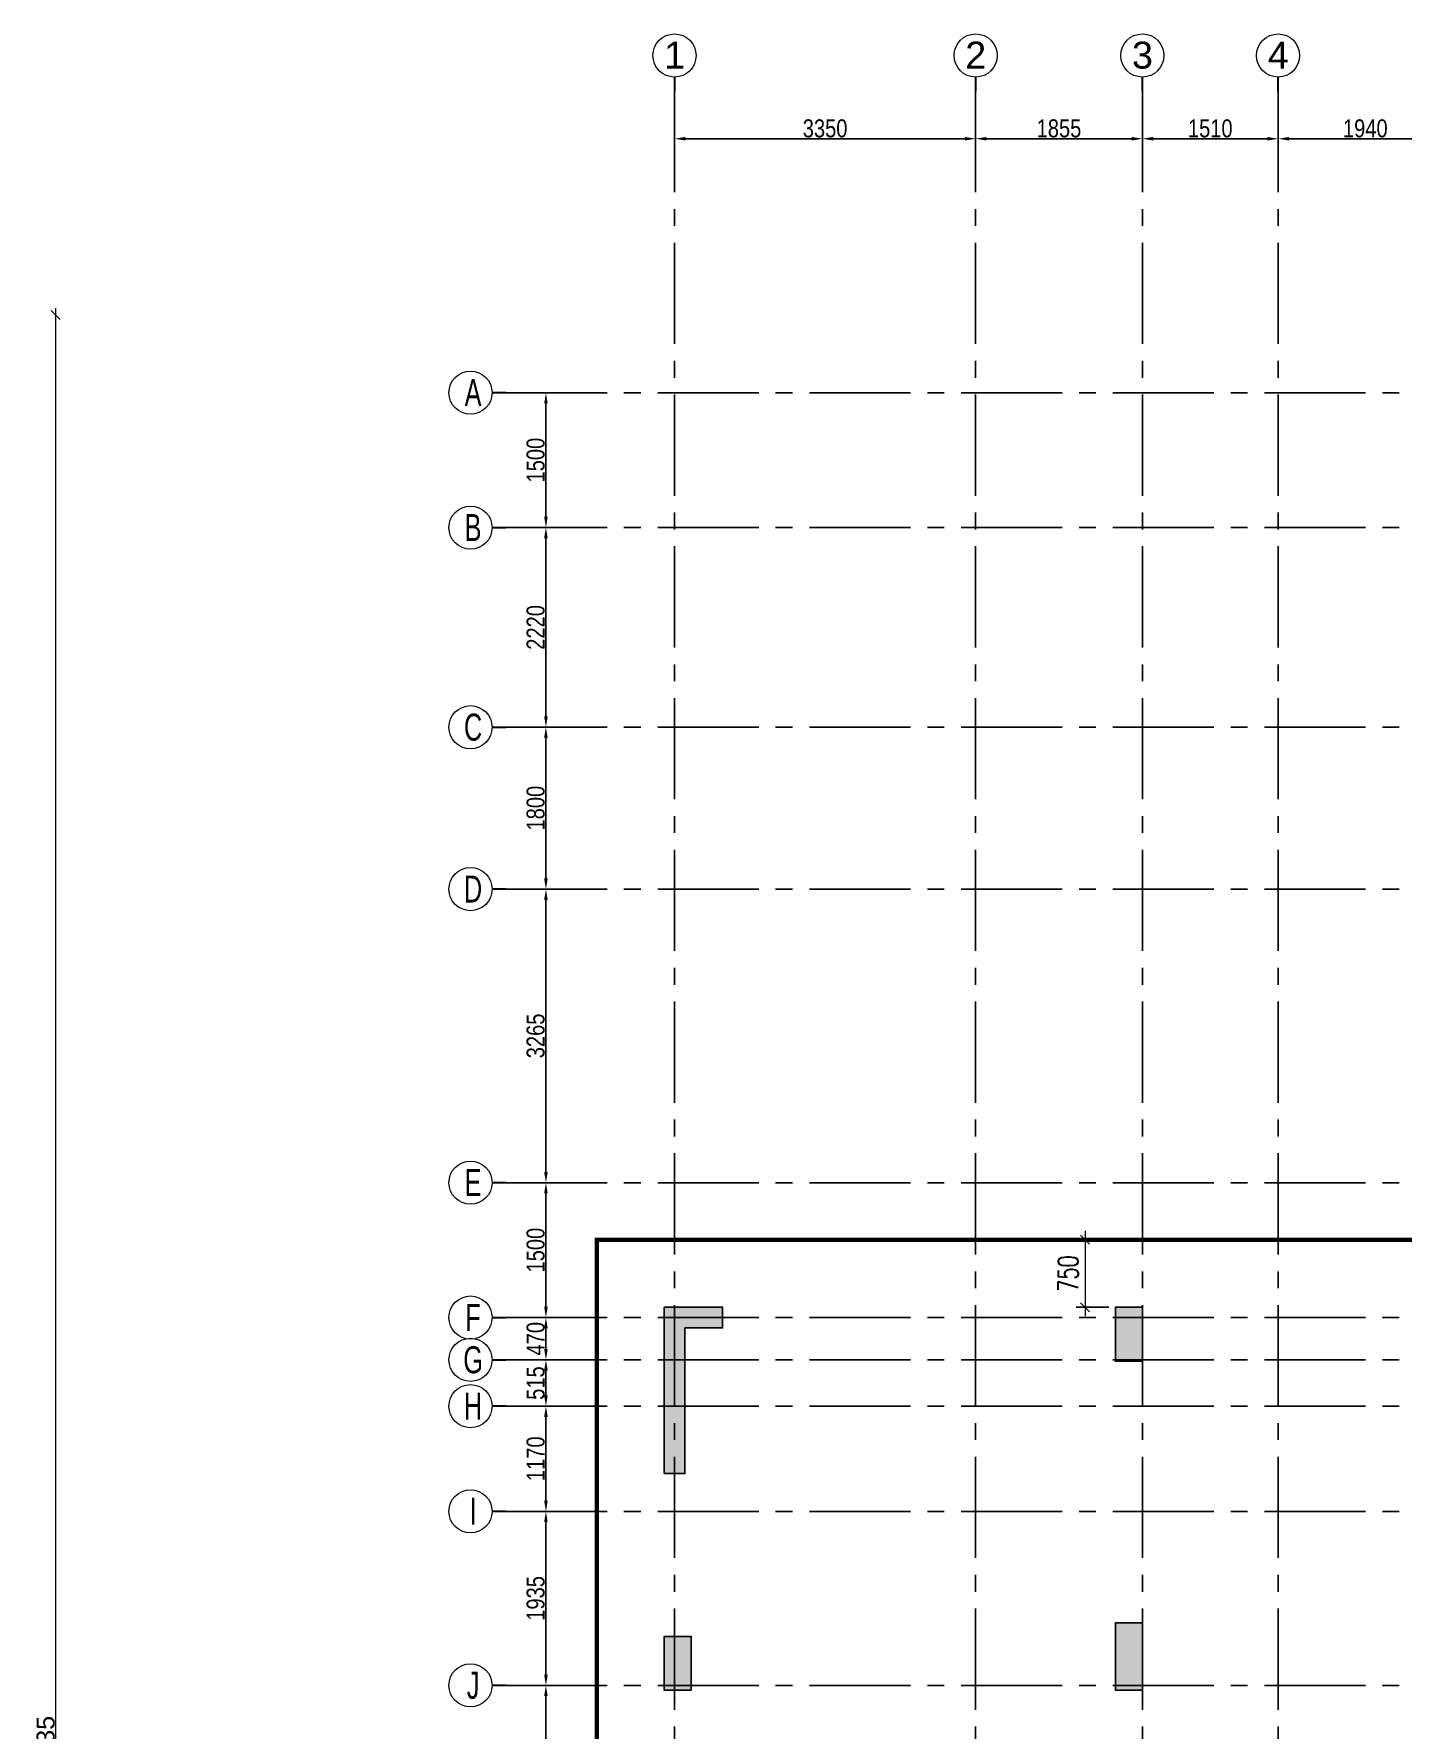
# Model space of a CAD drawing. Header units: millimetres. Extents: x 1123469 to 1883119, y -126924 to 196924.
# Drawn here: x 1358629 to 1373861, y 143177 to 162039 of the extents above; entities that cross this region are included whole.
import ezdxf
from ezdxf.enums import TextEntityAlignment as Align

# ---------------------------------------------------------------- set-up
doc = ezdxf.new("R2010")
doc.units = ezdxf.units.MM
doc.header["$LTSCALE"] = 500
doc.header["$MEASUREMENT"] = 0
doc.header["$PDMODE"] = 34
doc.linetypes.add('CONTINOUS', pattern=[0])
doc.linetypes.add('Site$0$CENTER2', pattern=[1.125, 0.75, -0.125, 0.125, -0.125])
doc.layers.get('Defpoints').update_dxf_attribs({"lineweight": 0})
for name, color, linetype in [('COL. DIM', 3, 'Continuous'), ('GLASS', 5, 'Continuous'), ('GRID', 7, 'Continuous'), ('GRID DIM', 7, 'Continuous'), ('TOWER AREA COLUMN.', 6, 'Continuous')]:
    doc.layers.add(name, color=color, linetype=linetype)
for name, color, linetype, lineweight in [('CUT OUT', 1, 'Continuous', 13), ('dim-M', 1, 'Continuous', 15), ('FOOTING', 1, 'Continuous', 15), ('GRID NO.', 7, 'Continuous', 20), ('S - SUNK', 251, 'Continuous', 0), ('TOWER COL HATCH', 253, 'Continuous', 20)]:
    doc.layers.add(name, color=color, linetype=linetype, lineweight=lineweight)
doc.styles.add('2MM', font='romans.shx', dxfattribs={"width": 0.7})
doc.styles.add('3mm', font='arial.ttf')
doc.styles.add('D50', font='arial.ttf', dxfattribs={"width": 0.8})
doc.dimstyles.new('INNER DIM', dxfattribs={"dimtxt": 200, "dimasz": 120, "dimexe": 25, "dimexo": 25, "dimgap": 12, "dimtad": 1, "dimdec": 0, "dimrnd": 5, "dimzin": 0, "dimdsep": 46, "dimtxsty": 'D50', "dimcen": 0.09, "dimdle": 25, "dimclrt": 6, "dimadec": 0, "dimazin": 0, "dimtfac": 1, "dimtdec": 0, "dimtofl": 0, "dimtmove": 1, "dimatfit": 3, "dimfxl": 75, "dimtolj": 1, "dimtzin": 0, "dimarcsym": 0})
doc.dimstyles.new('PARAMVEER', dxfattribs={"dimtxt": 200, "dimasz": 100, "dimexe": 0, "dimexo": 25, "dimgap": 10, "dimtad": 1, "dimdec": 0, "dimrnd": 5, "dimzin": 0, "dimdsep": 46, "dimtxsty": '3mm', "dimblk": 'OBLIQUE', "dimcen": 0.09, "dimdle": 75, "dimclrd": 1, "dimclre": 1, "dimclrt": 3, "dimadec": 0, "dimazin": 0, "dimtfac": 1, "dimtdec": 0, "dimtmove": 1, "dimatfit": 3, "dimfxl": 100, "dimtolj": 1, "dimtzin": 0, "dimlwd": 18, "dimlwe": 5, "dimarcsym": 0})
doc.dimstyles.new('RAJESH', dxfattribs={"dimtxt": 200, "dimasz": 180, "dimexe": 100, "dimexo": 250, "dimgap": 50, "dimtad": 2, "dimdec": 0, "dimzin": 1, "dimdsep": 46, "dimtxsty": '2MM', "dimblk": 'OBLIQUE', "dimcen": 0, "dimdle": 100, "dimclrd": 1, "dimclre": 1, "dimclrt": 3, "dimadec": 0, "dimazin": 0, "dimtfac": 1, "dimtdec": 0, "dimtix": 1, "dimtmove": 2, "dimatfit": 3, "dimfxl": 1, "dimtolj": 1, "dimlwd": -1, "dimarcsym": 0})

# ---------------------------------------------------------------- blocks, each defined once
blk = doc.blocks.new('GRID MARK')
at = {"layer": 'GRID NO.', "const_width": 50}
blk.add_lwpolyline([(0, -541), (0, -891)], dxfattribs=at)
at = {"layer": 'GRID NO.'}
blk.add_circle((0, 0), 541, dxfattribs=at)
at = {"layer": 'GRID NO.', "style": 'D50', "width": 0.8}
blk.add_attdef('Y1', text='', height=500, dxfattribs=at).set_placement((-33, -267), align=Align.CENTER)
blk = doc.blocks.new('*D7')
at = {"layer": 'Defpoints', "color": 0, "linetype": 'Continuous', "transparency": 16777216}
for p in [(1365756, 258449), (1369106, 258449), (1369106, 258393)]:
    blk.add_point(p, dxfattribs=at)
at = {"layer": 'GRID DIM', "color": 0, "linetype": 'Continuous', "lineweight": -2, "transparency": 16777216}
for p, q in [((1365756, 258424), (1365756, 258368)), ((1369106, 258424), (1369106, 258368))]:
    blk.add_line(p, q, dxfattribs=at)
at = {"layer": 'GRID DIM', "linetype": 'Continuous', "lineweight": -2, "transparency": 16777216}
blk.add_line((1365876, 258393), (1368986, 258393), dxfattribs=at)
at = {"layer": 'GRID DIM', "linetype": 'Continuous', "transparency": 16777216}
for points in [[(1365876, 258413), (1365876, 258373), (1365756, 258393)], [(1368986, 258413), (1368986, 258373), (1369106, 258393)]]:
    blk.add_solid(points, dxfattribs=at)
at = {"layer": 'GRID DIM', "linetype": 'Continuous', "transparency": 16777216, "insert": (1367431, 258507), "char_height": 200, "attachment_point": 5, "style": 'D50'}
blk.add_mtext('\\A1;3350', dxfattribs=at)
blk = doc.blocks.new('*D8')
at = {"layer": 'Defpoints', "color": 0, "linetype": 'Continuous', "transparency": 16777216}
for p in [(1370961, 258711), (1369106, 258449), (1370961, 258393)]:
    blk.add_point(p, dxfattribs=at)
at = {"layer": 'GRID DIM', "color": 0, "linetype": 'Continuous', "lineweight": -2, "transparency": 16777216}
for p, q in [((1370961, 258686), (1370961, 258368)), ((1369106, 258424), (1369106, 258368))]:
    blk.add_line(p, q, dxfattribs=at)
at = {"layer": 'GRID DIM', "linetype": 'Continuous', "lineweight": -2, "transparency": 16777216}
blk.add_line((1369226, 258393), (1370841, 258393), dxfattribs=at)
at = {"layer": 'GRID DIM', "linetype": 'Continuous', "transparency": 16777216}
for points in [[(1369226, 258413), (1369226, 258373), (1369106, 258393)], [(1370841, 258413), (1370841, 258373), (1370961, 258393)]]:
    blk.add_solid(points, dxfattribs=at)
at = {"layer": 'GRID DIM', "linetype": 'Continuous', "transparency": 16777216, "insert": (1370033, 258507), "char_height": 200, "attachment_point": 5, "style": 'D50'}
blk.add_mtext('\\A1;1855', dxfattribs=at)
blk = doc.blocks.new('*D9')
at = {"layer": 'Defpoints', "color": 0, "linetype": 'Continuous', "transparency": 16777216}
for p in [(1370961, 258711), (1372471, 258711), (1372471, 258393)]:
    blk.add_point(p, dxfattribs=at)
at = {"layer": 'GRID DIM', "color": 0, "linetype": 'Continuous', "lineweight": -2, "transparency": 16777216}
for p, q in [((1370961, 258686), (1370961, 258368)), ((1372471, 258686), (1372471, 258368))]:
    blk.add_line(p, q, dxfattribs=at)
at = {"layer": 'GRID DIM', "linetype": 'Continuous', "lineweight": -2, "transparency": 16777216}
blk.add_line((1371081, 258393), (1372351, 258393), dxfattribs=at)
at = {"layer": 'GRID DIM', "linetype": 'Continuous', "transparency": 16777216}
for points in [[(1371081, 258413), (1371081, 258373), (1370961, 258393)], [(1372351, 258413), (1372351, 258373), (1372471, 258393)]]:
    blk.add_solid(points, dxfattribs=at)
at = {"layer": 'GRID DIM', "linetype": 'Continuous', "transparency": 16777216, "insert": (1371716, 258507), "char_height": 200, "attachment_point": 5, "style": 'D50'}
blk.add_mtext('\\A1;1510', dxfattribs=at)
blk = doc.blocks.new('*D10')
at = {"layer": 'Defpoints', "color": 0, "linetype": 'Continuous', "transparency": 16777216}
for p in [(1372471, 258711), (1374411, 258711), (1374411, 258393)]:
    blk.add_point(p, dxfattribs=at)
at = {"layer": 'GRID DIM', "color": 0, "linetype": 'Continuous', "lineweight": -2, "transparency": 16777216}
for p, q in [((1372471, 258686), (1372471, 258368)), ((1374411, 258686), (1374411, 258368))]:
    blk.add_line(p, q, dxfattribs=at)
at = {"layer": 'GRID DIM', "linetype": 'Continuous', "lineweight": -2, "transparency": 16777216}
blk.add_line((1372591, 258393), (1374291, 258393), dxfattribs=at)
at = {"layer": 'GRID DIM', "linetype": 'Continuous', "transparency": 16777216}
for points in [[(1372591, 258413), (1372591, 258373), (1372471, 258393)], [(1374291, 258413), (1374291, 258373), (1374411, 258393)]]:
    blk.add_solid(points, dxfattribs=at)
at = {"layer": 'GRID DIM', "linetype": 'Continuous', "transparency": 16777216, "insert": (1373441, 258507), "char_height": 200, "attachment_point": 5, "style": 'D50'}
blk.add_mtext('\\A1;1940', dxfattribs=at)
blk = doc.blocks.new('*D49')
at = {"layer": 'Defpoints', "color": 0, "linetype": 'Continuous', "transparency": 16777216}
for p in [(1364325, 255569), (1364325, 254069), (1364325, 254069)]:
    blk.add_point(p, dxfattribs=at)
at = {"layer": 'GRID DIM', "linetype": 'Continuous', "lineweight": -2, "transparency": 16777216}
blk.add_line((1364325, 255449), (1364325, 254189), dxfattribs=at)
at = {"layer": 'GRID DIM', "color": 0, "linetype": 'Continuous', "lineweight": -2, "transparency": 16777216}
for p, q in [((1364350, 255569), (1364350, 255569)), ((1364350, 254069), (1364350, 254069))]:
    blk.add_line(p, q, dxfattribs=at)
at = {"layer": 'GRID DIM', "linetype": 'Continuous', "transparency": 16777216}
for points in [[(1364305, 255449), (1364345, 255449), (1364325, 255569)], [(1364305, 254189), (1364345, 254189), (1364325, 254069)]]:
    blk.add_solid(points, dxfattribs=at)
at = {"layer": 'GRID DIM', "linetype": 'Continuous', "transparency": 16777216, "insert": (1364211, 254819), "char_height": 200, "attachment_point": 5, "rotation": 90, "style": 'D50'}
blk.add_mtext('\\A1;1500', dxfattribs=at)
blk = doc.blocks.new('*D50')
at = {"layer": 'Defpoints', "color": 0, "linetype": 'Continuous', "transparency": 16777216}
for p in [(1364325, 254069), (1364325, 251849), (1364433, 251849)]:
    blk.add_point(p, dxfattribs=at)
at = {"layer": 'GRID DIM', "color": 0, "linetype": 'Continuous', "lineweight": -2, "transparency": 16777216}
for p, q in [((1364350, 254069), (1364350, 254069)), ((1364408, 251849), (1364300, 251849))]:
    blk.add_line(p, q, dxfattribs=at)
at = {"layer": 'GRID DIM', "linetype": 'Continuous', "lineweight": -2, "transparency": 16777216}
blk.add_line((1364325, 253949), (1364325, 251969), dxfattribs=at)
at = {"layer": 'GRID DIM', "linetype": 'Continuous', "transparency": 16777216}
for points in [[(1364305, 253949), (1364345, 253949), (1364325, 254069)], [(1364305, 251969), (1364345, 251969), (1364325, 251849)]]:
    blk.add_solid(points, dxfattribs=at)
at = {"layer": 'GRID DIM', "linetype": 'Continuous', "transparency": 16777216, "insert": (1364211, 252959), "char_height": 200, "attachment_point": 5, "rotation": 90, "style": 'D50'}
blk.add_mtext('\\A1;2220', dxfattribs=at)
blk = doc.blocks.new('*D51')
at = {"layer": 'Defpoints', "color": 0, "linetype": 'Continuous', "transparency": 16777216}
for p in [(1364433, 251849), (1364325, 250049), (1364433, 250049)]:
    blk.add_point(p, dxfattribs=at)
at = {"layer": 'GRID DIM', "color": 0, "linetype": 'Continuous', "lineweight": -2, "transparency": 16777216}
for p, q in [((1364408, 251849), (1364300, 251849)), ((1364408, 250049), (1364300, 250049))]:
    blk.add_line(p, q, dxfattribs=at)
at = {"layer": 'GRID DIM', "linetype": 'Continuous', "lineweight": -2, "transparency": 16777216}
blk.add_line((1364325, 251729), (1364325, 250169), dxfattribs=at)
at = {"layer": 'GRID DIM', "linetype": 'Continuous', "transparency": 16777216}
for points in [[(1364305, 251729), (1364345, 251729), (1364325, 251849)], [(1364305, 250169), (1364345, 250169), (1364325, 250049)]]:
    blk.add_solid(points, dxfattribs=at)
at = {"layer": 'GRID DIM', "linetype": 'Continuous', "transparency": 16777216, "insert": (1364211, 250949), "char_height": 200, "attachment_point": 5, "rotation": 90, "style": 'D50'}
blk.add_mtext('\\A1;1800', dxfattribs=at)
blk = doc.blocks.new('*D52')
at = {"layer": 'Defpoints', "color": 0, "linetype": 'Continuous', "transparency": 16777216}
for p in [(1364433, 250049), (1364325, 246784), (1364433, 246784)]:
    blk.add_point(p, dxfattribs=at)
at = {"layer": 'GRID DIM', "color": 0, "linetype": 'Continuous', "lineweight": -2, "transparency": 16777216}
for p, q in [((1364408, 250049), (1364300, 250049)), ((1364408, 246784), (1364300, 246784))]:
    blk.add_line(p, q, dxfattribs=at)
at = {"layer": 'GRID DIM', "linetype": 'Continuous', "lineweight": -2, "transparency": 16777216}
blk.add_line((1364325, 249929), (1364325, 246904), dxfattribs=at)
at = {"layer": 'GRID DIM', "linetype": 'Continuous', "transparency": 16777216}
for points in [[(1364305, 249929), (1364345, 249929), (1364325, 250049)], [(1364305, 246904), (1364345, 246904), (1364325, 246784)]]:
    blk.add_solid(points, dxfattribs=at)
at = {"layer": 'GRID DIM', "linetype": 'Continuous', "transparency": 16777216, "insert": (1364211, 248416), "char_height": 200, "attachment_point": 5, "rotation": 90, "style": 'D50'}
blk.add_mtext('\\A1;3265', dxfattribs=at)
blk = doc.blocks.new('*D53')
at = {"layer": 'Defpoints', "color": 0, "linetype": 'Continuous', "transparency": 16777216}
for p in [(1364433, 246784), (1364325, 245284), (1364703, 245284)]:
    blk.add_point(p, dxfattribs=at)
at = {"layer": 'GRID DIM', "color": 0, "linetype": 'Continuous', "lineweight": -2, "transparency": 16777216}
for p, q in [((1364408, 246784), (1364300, 246784)), ((1364678, 245284), (1364300, 245284))]:
    blk.add_line(p, q, dxfattribs=at)
at = {"layer": 'GRID DIM', "linetype": 'Continuous', "lineweight": -2, "transparency": 16777216}
blk.add_line((1364325, 246664), (1364325, 245404), dxfattribs=at)
at = {"layer": 'GRID DIM', "linetype": 'Continuous', "transparency": 16777216}
for points in [[(1364305, 246664), (1364345, 246664), (1364325, 246784)], [(1364305, 245404), (1364345, 245404), (1364325, 245284)]]:
    blk.add_solid(points, dxfattribs=at)
at = {"layer": 'GRID DIM', "linetype": 'Continuous', "transparency": 16777216, "insert": (1364211, 246034), "char_height": 200, "attachment_point": 5, "rotation": 90, "style": 'D50'}
blk.add_mtext('\\A1;1500', dxfattribs=at)
blk = doc.blocks.new('*D54')
at = {"layer": 'Defpoints', "color": 0, "linetype": 'Continuous', "transparency": 16777216}
for p in [(1364703, 245284), (1364325, 244814), (1364613, 244814)]:
    blk.add_point(p, dxfattribs=at)
at = {"layer": 'GRID DIM', "color": 0, "linetype": 'Continuous', "lineweight": -2, "transparency": 16777216}
for p, q in [((1364678, 245284), (1364300, 245284)), ((1364588, 244814), (1364300, 244814))]:
    blk.add_line(p, q, dxfattribs=at)
at = {"layer": 'GRID DIM', "linetype": 'Continuous', "lineweight": -2, "transparency": 16777216}
blk.add_line((1364325, 245164), (1364325, 244934), dxfattribs=at)
at = {"layer": 'GRID DIM', "linetype": 'Continuous', "transparency": 16777216}
for points in [[(1364305, 245164), (1364345, 245164), (1364325, 245284)], [(1364305, 244934), (1364345, 244934), (1364325, 244814)]]:
    blk.add_solid(points, dxfattribs=at)
at = {"layer": 'GRID DIM', "linetype": 'Continuous', "transparency": 16777216, "insert": (1364211, 245049), "char_height": 200, "attachment_point": 5, "rotation": 90, "style": 'D50'}
blk.add_mtext('\\A1;470', dxfattribs=at)
blk = doc.blocks.new('*D55')
at = {"layer": 'Defpoints', "color": 0, "linetype": 'Continuous', "transparency": 16777216}
for p in [(1364613, 244814), (1364325, 244299), (1364613, 244299)]:
    blk.add_point(p, dxfattribs=at)
at = {"layer": 'GRID DIM', "color": 0, "linetype": 'Continuous', "lineweight": -2, "transparency": 16777216}
for p, q in [((1364588, 244814), (1364300, 244814)), ((1364588, 244299), (1364300, 244299))]:
    blk.add_line(p, q, dxfattribs=at)
at = {"layer": 'GRID DIM', "linetype": 'Continuous', "lineweight": -2, "transparency": 16777216}
blk.add_line((1364325, 244694), (1364325, 244419), dxfattribs=at)
at = {"layer": 'GRID DIM', "linetype": 'Continuous', "transparency": 16777216}
for points in [[(1364305, 244694), (1364345, 244694), (1364325, 244814)], [(1364305, 244419), (1364345, 244419), (1364325, 244299)]]:
    blk.add_solid(points, dxfattribs=at)
at = {"layer": 'GRID DIM', "linetype": 'Continuous', "transparency": 16777216, "insert": (1364211, 244556), "char_height": 200, "attachment_point": 5, "rotation": 90, "style": 'D50'}
blk.add_mtext('\\A1;515', dxfattribs=at)
blk = doc.blocks.new('*D56')
at = {"layer": 'Defpoints', "color": 0, "linetype": 'Continuous', "transparency": 16777216}
for p in [(1364613, 244299), (1364325, 243129), (1364613, 243129)]:
    blk.add_point(p, dxfattribs=at)
at = {"layer": 'GRID DIM', "color": 0, "linetype": 'Continuous', "lineweight": -2, "transparency": 16777216}
for p, q in [((1364588, 244299), (1364300, 244299)), ((1364588, 243129), (1364300, 243129))]:
    blk.add_line(p, q, dxfattribs=at)
at = {"layer": 'GRID DIM', "linetype": 'Continuous', "lineweight": -2, "transparency": 16777216}
blk.add_line((1364325, 244179), (1364325, 243249), dxfattribs=at)
at = {"layer": 'GRID DIM', "linetype": 'Continuous', "transparency": 16777216}
for points in [[(1364305, 244179), (1364345, 244179), (1364325, 244299)], [(1364305, 243249), (1364345, 243249), (1364325, 243129)]]:
    blk.add_solid(points, dxfattribs=at)
at = {"layer": 'GRID DIM', "linetype": 'Continuous', "transparency": 16777216, "insert": (1364211, 243714), "char_height": 200, "attachment_point": 5, "rotation": 90, "style": 'D50'}
blk.add_mtext('\\A1;1170', dxfattribs=at)
blk = doc.blocks.new('*D57')
at = {"layer": 'Defpoints', "color": 0, "linetype": 'Continuous', "transparency": 16777216}
for p in [(1364613, 243129), (1364325, 241194), (1364613, 241194)]:
    blk.add_point(p, dxfattribs=at)
at = {"layer": 'GRID DIM', "color": 0, "linetype": 'Continuous', "lineweight": -2, "transparency": 16777216}
for p, q in [((1364588, 243129), (1364300, 243129)), ((1364588, 241194), (1364300, 241194))]:
    blk.add_line(p, q, dxfattribs=at)
at = {"layer": 'GRID DIM', "linetype": 'Continuous', "lineweight": -2, "transparency": 16777216}
blk.add_line((1364325, 243009), (1364325, 241314), dxfattribs=at)
at = {"layer": 'GRID DIM', "linetype": 'Continuous', "transparency": 16777216}
for points in [[(1364305, 243009), (1364345, 243009), (1364325, 243129)], [(1364305, 241314), (1364345, 241314), (1364325, 241194)]]:
    blk.add_solid(points, dxfattribs=at)
at = {"layer": 'GRID DIM', "linetype": 'Continuous', "transparency": 16777216, "insert": (1364211, 242161), "char_height": 200, "attachment_point": 5, "rotation": 90, "style": 'D50'}
blk.add_mtext('\\A1;1935', dxfattribs=at)
blk = doc.blocks.new('*D58')
at = {"layer": 'Defpoints', "color": 0, "linetype": 'Continuous', "transparency": 16777216}
for p in [(1364613, 241194), (1364325, 238539), (1364447, 238539)]:
    blk.add_point(p, dxfattribs=at)
at = {"layer": 'GRID DIM', "color": 0, "linetype": 'Continuous', "lineweight": -2, "transparency": 16777216}
for p, q in [((1364588, 241194), (1364300, 241194)), ((1364422, 238539), (1364300, 238539))]:
    blk.add_line(p, q, dxfattribs=at)
at = {"layer": 'GRID DIM', "linetype": 'Continuous', "lineweight": -2, "transparency": 16777216}
blk.add_line((1364325, 241074), (1364325, 238659), dxfattribs=at)
at = {"layer": 'GRID DIM', "linetype": 'Continuous', "transparency": 16777216}
for points in [[(1364305, 241074), (1364345, 241074), (1364325, 241194)], [(1364305, 238659), (1364345, 238659), (1364325, 238539)]]:
    blk.add_solid(points, dxfattribs=at)
at = {"layer": 'GRID DIM', "linetype": 'Continuous', "transparency": 16777216, "insert": (1364211, 239866), "char_height": 200, "attachment_point": 5, "rotation": 90, "style": 'D50'}
blk.add_mtext('\\A1;2655', dxfattribs=at)
blk = doc.blocks.new('3tgra')
at = {"layer": 'TOWER COL HATCH'}
h = blk.add_hatch(color=253, dxfattribs=at)
h.dxf.hatch_style = 1
h.paths.add_polyline_path([(1365641, 83007), (1365641, 84857), (1366291, 84857), (1366291, 84627), (1365871, 84627), (1365871, 83007)])
h = blk.add_hatch(color=253, dxfattribs=at)
h.dxf.hatch_style = 1
h.paths.add_polyline_path([(1370961, 84257), (1370661, 84257), (1370661, 84857), (1370961, 84857)])
h = blk.add_hatch(color=253, dxfattribs=at)
h.dxf.hatch_style = 1
h.paths.add_polyline_path([(1370961, 80597), (1370661, 80597), (1370661, 81347), (1370961, 81347)])
h = blk.add_hatch(color=253, dxfattribs=at)
h.dxf.hatch_style = 1
h.paths.add_polyline_path([(1365941, 80597), (1365641, 80597), (1365641, 81197), (1365941, 81197)])
at = {"layer": 'TOWER AREA COLUMN.', "color": 4}
blk.add_lwpolyline([(1365641, 83007), (1365641, 84857), (1366291, 84857), (1366291, 84627), (1365871, 84627), (1365871, 83007), (1365641, 83007)], dxfattribs=at)
for points in [[(1370961, 84257), (1370661, 84257), (1370661, 84857), (1370961, 84857)], [(1370961, 80597), (1370661, 80597), (1370661, 81347), (1370961, 81347)], [(1365941, 80597), (1365641, 80597), (1365641, 81197), (1365941, 81197)]]:
    blk.add_lwpolyline(points, close=True, dxfattribs=at)
blk = doc.blocks.new('_Oblique')
at = {"color": 0, "linetype": 'ByBlock', "lineweight": -2}
blk.add_line((-0.5, -0.5), (0.5, 0.5), dxfattribs=at)
blk = doc.blocks.new('*D120')
at = {"layer": 'Defpoints', "color": 0, "ltscale": 100, "transparency": 16777216}
for p in [(1370661, 148629), (1370323, 147879), (1370661, 147879)]:
    blk.add_point(p, dxfattribs=at)
at = {"layer": 'dim-M', "color": 1, "ltscale": 100, "transparency": 16777216}
blk.add_line((1370323, 148729), (1370323, 147779), dxfattribs=at)
at = {"layer": 'dim-M', "color": 1, "lineweight": -2, "ltscale": 100, "transparency": 16777216}
for p, q in [((1370586, 148629), (1370223, 148629)), ((1370586, 147879), (1370223, 147879))]:
    blk.add_line(p, q, dxfattribs=at)
at = {"layer": 'dim-M', "color": 1, "ltscale": 100, "transparency": 16777216, "xscale": 100, "yscale": 100, "zscale": 100}
for p, rotation in [((1370323, 148629), 90), ((1370323, 147879), 270)]:
    blk.add_blockref('_Oblique', p, dxfattribs=dict(at, rotation=rotation))
at = {"layer": 'dim-M', "color": 3, "ltscale": 100, "transparency": 16777216, "insert": (1370135, 148254), "char_height": 225, "attachment_point": 5, "rotation": 90, "style": '2MM'}
blk.add_mtext('\\A1;750', dxfattribs=at)
blk = doc.blocks.new('*D2625')
at = {"layer": 'COL. DIM', "color": 1, "linetype": 'CONTINOUS', "lineweight": 5, "ltscale": 10, "transparency": 16777216}
for p, q in [((1725012, 141907), (1725546, 141907)), ((1724393, 141607), (1725546, 141607))]:
    blk.add_line(p, q, dxfattribs=at)
at = {"layer": 'COL. DIM', "color": 1, "lineweight": 18, "ltscale": 10, "transparency": 16777216}
blk.add_line((1725456, 141997), (1725456, 141517), dxfattribs=at)
at = {"layer": 'Defpoints', "color": 0, "ltscale": 10, "transparency": 16777216}
for p in [(1358872, 158914), (1431761, 158914), (1724947, 141907), (1724328, 141607), (1725456, 141607), (1442851, 126979)]:
    blk.add_point(p, dxfattribs=at)
at = {"layer": 'S - SUNK', "color": 1, "lineweight": 18, "ltscale": 10, "transparency": 16777216}
blk.add_line((1358872, 126904), (1358872, 158989), dxfattribs=at)
at = {"layer": 'S - SUNK', "color": 1, "lineweight": 5, "ltscale": 10, "transparency": 16777216}
for p, q in [((1358872, 158914), (1358872, 158914)), ((1358872, 126979), (1358872, 126979))]:
    blk.add_line(p, q, dxfattribs=at)
at = {"layer": 'COL. DIM', "color": 1, "lineweight": 18, "ltscale": 10, "transparency": 16777216, "xscale": 90, "yscale": 90, "zscale": 90}
for p, rotation in [((1725456, 141907), 90), ((1725456, 141607), 270)]:
    blk.add_blockref('_Oblique', p, dxfattribs=dict(at, rotation=rotation))
at = {"layer": 'S - SUNK', "color": 1, "lineweight": 18, "ltscale": 10, "transparency": 16777216, "xscale": 100, "yscale": 100, "zscale": 100}
for p, rotation in [((1358872, 158914), 90), ((1358872, 126979), 270)]:
    blk.add_blockref('_Oblique', p, dxfattribs=dict(at, rotation=rotation))
at = {"layer": 'COL. DIM', "color": 3, "ltscale": 10, "transparency": 16777216, "insert": (1725308, 141757), "char_height": 200, "attachment_point": 5, "rotation": 90, "style": '3mm'}
blk.add_mtext('\\A1;300', dxfattribs=at)
at = {"layer": 'S - SUNK', "color": 3, "ltscale": 10, "transparency": 16777216, "insert": (1358760, 142947), "char_height": 200, "attachment_point": 5, "rotation": 90, "style": '3mm'}
blk.add_mtext('\\A1;31935', dxfattribs=at)
blk = doc.blocks.new('EEE')
at = {"layer": 'GRID', "color": 16, "linetype": 'Site$0$CENTER2', "ltscale": 3}
for points in [[(1365755.6, 258923.2), (1365755.6, 223711.9)], [(1369105.6, 258923.2), (1369105.6, 223711.9)], [(1370960.6, 258923.2), (1370960.6, 223711.9)], [(1372470.6, 258923.2), (1372470.6, 223711.9)], [(1363880.9, 255568.6), (1442964.5, 255568.6)], [(1363880.9, 254068.6), (1442964.5, 254068.6)], [(1363880.9, 251848.8), (1442964.5, 251848.8)], [(1363880.9, 250048.6), (1442964.5, 250048.6)], [(1363880.9, 246783.6), (1442964.5, 246783.6)], [(1363880.9, 245284), (1442964.5, 245284)], [(1363880.9, 244813.8), (1442964.5, 244813.8)], [(1363880.9, 244299), (1442964.5, 244299)], [(1363880.9, 243128.8), (1442964.5, 243128.8)], [(1363880.9, 241193.8), (1442964.5, 241193.8)]]:
    blk.add_lwpolyline(points, dxfattribs=at)
at = {"layer": 'GRID NO.'}
ref = blk.add_blockref('GRID MARK', (1365755.6, 259318.5), dxfattribs=dict(at, xscale=0.4435200000032785, yscale=0.4435200000032785, zscale=0.4435200000032785))
ref.add_attrib('Y1', '1', dxfattribs={"height": 300, "style": 'D50'}).set_placement((1365756.7, 259172.9), align=Align.CENTER)
ref = blk.add_blockref('GRID MARK', (1369105.6, 259318.5), dxfattribs=dict(at, xscale=0.4435200000032785, yscale=0.4435200000032785, zscale=0.4435200000032785))
ref.add_attrib('Y1', '2', dxfattribs={"height": 300, "style": 'D50'}).set_placement((1369106.7, 259172.9), align=Align.CENTER)
ref = blk.add_blockref('GRID MARK', (1370960.6, 259318.5), dxfattribs=dict(at, xscale=0.4435200000032785, yscale=0.4435200000032785, zscale=0.4435200000032785))
ref.add_attrib('Y1', '3', dxfattribs={"height": 300, "style": 'D50'}).set_placement((1370961.7, 259172.9), align=Align.CENTER)
ref = blk.add_blockref('GRID MARK', (1372470.6, 259318.5), dxfattribs=dict(at, xscale=0.4435200000032785, yscale=0.4435200000032785, zscale=0.4435200000032785))
ref.add_attrib('Y1', '4', dxfattribs={"height": 300, "style": 'D50'}).set_placement((1372471.7, 259172.9), align=Align.CENTER)
ref = blk.add_blockref('GRID MARK', (1363485.6, 255568.6), dxfattribs=dict(at, xscale=0.443520000003279, yscale=0.443520000003279, zscale=0.443520000003279, rotation=90))
ref.add_attrib('Y1', 'A', dxfattribs={"height": 300, "style": 'D50', "width": 0.669886}).set_placement((1363514.6, 255569.7), align=Align.MIDDLE_CENTER)
ref = blk.add_blockref('GRID MARK', (1363485.6, 254068.6), dxfattribs=dict(at, xscale=0.443520000003279, yscale=0.443520000003279, zscale=0.443520000003279, rotation=90))
ref.add_attrib('Y1', 'B', dxfattribs={"height": 300, "style": 'D50', "width": 0.669886}).set_placement((1363514.6, 254069.7), align=Align.MIDDLE_CENTER)
ref = blk.add_blockref('GRID MARK', (1363485.6, 251848.8), dxfattribs=dict(at, xscale=0.443520000003279, yscale=0.443520000003279, zscale=0.443520000003279, rotation=90))
ref.add_attrib('Y1', 'C', dxfattribs={"height": 300, "style": 'D50', "width": 0.669886}).set_placement((1363514.6, 251849.8), align=Align.MIDDLE_CENTER)
ref = blk.add_blockref('GRID MARK', (1363485.6, 250048.6), dxfattribs=dict(at, xscale=0.443520000003279, yscale=0.443520000003279, zscale=0.443520000003279, rotation=90))
ref.add_attrib('Y1', 'D', dxfattribs={"height": 300, "style": 'D50', "width": 0.669886}).set_placement((1363514.6, 250049.7), align=Align.MIDDLE_CENTER)
ref = blk.add_blockref('GRID MARK', (1363485.6, 246783.6), dxfattribs=dict(at, xscale=0.443520000003279, yscale=0.443520000003279, zscale=0.443520000003279, rotation=90))
ref.add_attrib('Y1', 'E', dxfattribs={"height": 300, "style": 'D50', "width": 0.669886}).set_placement((1363514.6, 246784.7), align=Align.MIDDLE_CENTER)
ref = blk.add_blockref('GRID MARK', (1363485.6, 245284), dxfattribs=dict(at, xscale=0.443520000003279, yscale=0.443520000003279, zscale=0.443520000003279, rotation=90))
ref.add_attrib('Y1', 'F', dxfattribs={"height": 300, "style": 'D50', "width": 0.669886}).set_placement((1363514.6, 245285), align=Align.MIDDLE_CENTER)
ref = blk.add_blockref('GRID MARK', (1363485.6, 244813.8), dxfattribs=dict(at, xscale=0.443520000003279, yscale=0.443520000003279, zscale=0.443520000003279, rotation=90))
ref.add_attrib('Y1', 'G', dxfattribs={"height": 300, "style": 'D50', "width": 0.669886}).set_placement((1363514.6, 244814.8), align=Align.MIDDLE_CENTER)
ref = blk.add_blockref('GRID MARK', (1363485.6, 244299), dxfattribs=dict(at, xscale=0.443520000003279, yscale=0.443520000003279, zscale=0.443520000003279, rotation=90))
ref.add_attrib('Y1', 'H', dxfattribs={"height": 300, "style": 'D50', "width": 0.669886}).set_placement((1363514.6, 244300), align=Align.MIDDLE_CENTER)
ref = blk.add_blockref('GRID MARK', (1363485.6, 243128.8), dxfattribs=dict(at, xscale=0.443520000003279, yscale=0.443520000003279, zscale=0.443520000003279, rotation=90))
ref.add_attrib('Y1', 'I', dxfattribs={"height": 300, "style": 'D50', "width": 0.669886}).set_placement((1363514.6, 243129.8), align=Align.MIDDLE_CENTER)
ref = blk.add_blockref('GRID MARK', (1363485.6, 241193.8), dxfattribs=dict(at, xscale=0.443520000003279, yscale=0.443520000003279, zscale=0.443520000003279, rotation=90))
ref.add_attrib('Y1', 'J', dxfattribs={"height": 300, "style": 'D50', "width": 0.669886}).set_placement((1363514.6, 241194.8), align=Align.MIDDLE_CENTER)
at = {"layer": 'GRID DIM', "color": 0, "linetype": 'Continuous'}
for base, p1, p2, picture, middle in [((1369105.6, 258393.3), (1365755.6, 258449.4), (1369105.6, 258449.4), '*D7', (1367430.6, 258507.5)), ((1370960.6, 258393.3), (1369105.6, 258449.4), (1370960.6, 258710.6), '*D8', (1370033.1, 258507.4)), ((1372470.6, 258393.3), (1370960.6, 258710.6), (1372470.6, 258710.6), '*D9', (1371715.6, 258507.4)), ((1374410.6, 258393.3), (1372470.6, 258710.6), (1374410.6, 258710.6), '*D10', (1373440.6, 258507.4))]:
    dim = blk.add_linear_dim(base=base, p1=p1, p2=p2, dimstyle='INNER DIM', override={"dimclrd": 256, "dimclrt": 256}, dxfattribs=at)
    dim.commit()
    dim.dimension.update_dxf_attribs({"geometry": picture, "text_midpoint": middle})
for base, p1, p2, picture, middle in [((1364325, 254068.6), (1364325, 255568.6), (1364325, 254068.6), '*D49', (1364210.9, 254818.6)), ((1364325, 251848.8), (1364325, 254068.6), (1364432.8, 251848.8), '*D50', (1364210.9, 252958.7)), ((1364325, 250048.6), (1364432.8, 251848.8), (1364432.8, 250048.6), '*D51', (1364210.9, 250948.7)), ((1364325, 246783.6), (1364432.8, 250048.6), (1364432.8, 246783.6), '*D52', (1364210.8, 248416.1)), ((1364325, 245284), (1364432.8, 246783.6), (1364702.9, 245284), '*D53', (1364210.9, 246033.8)), ((1364325, 244813.8), (1364702.9, 245284), (1364612.7, 244813.8), '*D54', (1364210.9, 245048.9)), ((1364325, 244299), (1364612.7, 244813.8), (1364612.7, 244299), '*D55', (1364210.9, 244556.4)), ((1364325, 243128.8), (1364612.7, 244299), (1364612.7, 243128.8), '*D56', (1364210.9, 243713.9)), ((1364325, 241193.8), (1364612.7, 243128.8), (1364612.7, 241193.8), '*D57', (1364210.8, 242161.3)), ((1364325, 238538.8), (1364612.7, 241193.8), (1364447.2, 238538.8), '*D58', (1364210.9, 239866.3))]:
    dim = blk.add_linear_dim(base=base, p1=p1, p2=p2, angle=90, dimstyle='INNER DIM', override={"dimclrd": 256, "dimclrt": 256}, dxfattribs=at)
    dim.commit()
    dim.dimension.update_dxf_attribs({"geometry": picture, "text_midpoint": middle})

msp = doc.modelspace()

# ---------------------------------------------------------------- linework, layer by layer
at = {"layer": 'FOOTING', "color": 3, "ltscale": 10, "const_width": 50}
msp.add_lwpolyline([(1390780.6, 126979.3), (1382225.6, 126979.3), (1382225.6, 126464.3), (1373445.6, 126464.3), (1373445.6, 126979.3), (1364890.6, 126979.3), (1364890.6, 148629.4), (1375980.6, 148629.4), (1375980.6, 158914.1), (1384855.6, 158914.1), (1384855.6, 157414.1), (1388805.6, 157414.1), (1388805.6, 156599.2), (1390500.6, 156599.2)], dxfattribs=at)

# ---------------------------------------------------------------- block references
at = {"layer": 'CUT OUT', "color": 4}
msp.add_blockref('3tgra', (0, 63022.5), dxfattribs=at)
at = {"layer": 'GLASS', "color": 4}
msp.add_blockref('EEE', (0, -97519.6), dxfattribs=at)

# ---------------------------------------------------------------- dimensions: what is measured, and where the dimension line sits
at = {"layer": 'COL. DIM', "color": 6, "ltscale": 10}
dim = msp.add_linear_dim(base=(1725455.6, 141607.5), p1=(1724947.2, 141907.5), p2=(1724328.3, 141607.5), angle=90, dimstyle='PARAMVEER', override={"dimasz": 90, "dimexe": 90, "dimexo": 65, "dimgap": 45, "dimpost": '\\X', "dimdle": 90, "dimfxl": 0.18, "dimarcsym": 1}, dxfattribs=at)
dim.commit()
dim.dimension.update_dxf_attribs({"geometry": '*D2625', "text_midpoint": (1725455.6, 141757.5), "dimtype": 160})
at = {"layer": 'dim-M', "ltscale": 100}
dim = msp.add_linear_dim(base=(1370322.5, 147879.4), p1=(1370660.6, 148629.4), p2=(1370660.6, 147879.4), angle=90, dimstyle='RAJESH', override={"dimtxt": 225, "dimasz": 100, "dimexo": 75, "dimgap": 75, "dimtmove": 1}, dxfattribs=at)
dim.commit()
dim.dimension.update_dxf_attribs({"geometry": '*D120', "text_midpoint": (1370135, 148254.4)})
at = {"layer": 'S - SUNK', "color": 4, "ltscale": 10}
dim = msp.add_linear_dim(base=(1358872.1, 158914.1), p1=(1442850.6, 126979.3), p2=(1431760.6, 158914.1), angle=90, dimstyle='PARAMVEER', override={"dimpost": '\\X', "dimfxl": 0.15, "dimfxlon": 1, "dimarcsym": 1}, dxfattribs=at)
dim.commit()
dim.dimension.update_dxf_attribs({"geometry": '*D2625', "text_midpoint": (1358759.9, 142946.7)})

doc.saveas('drawing.dxf')
